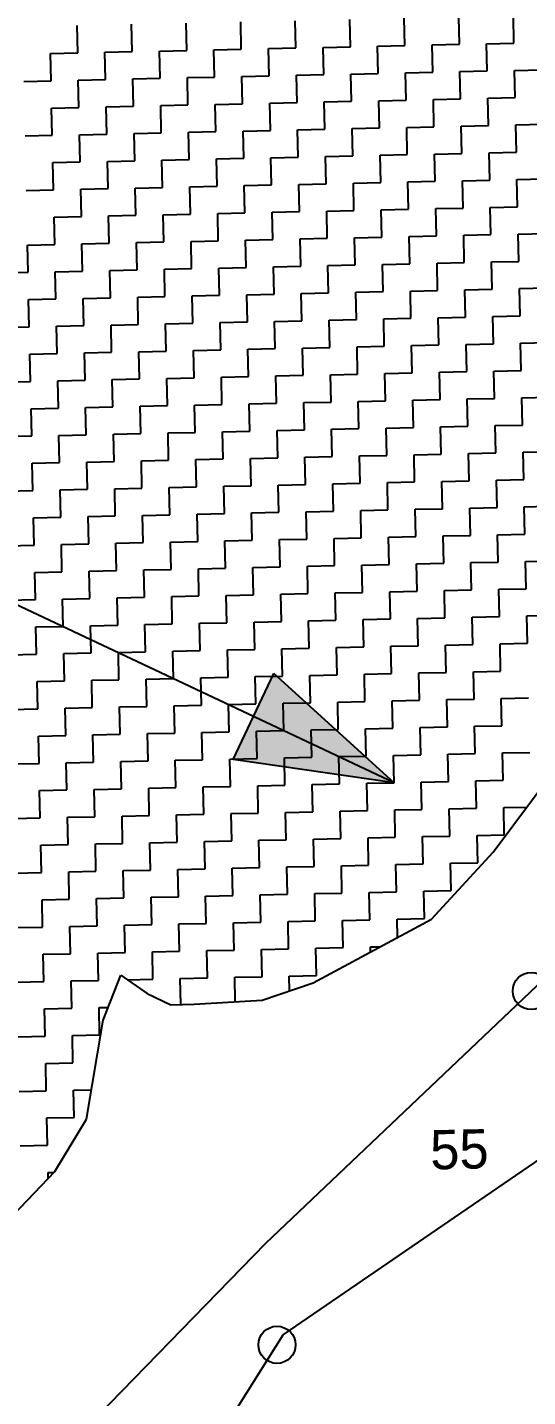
# Model space of a CAD drawing. Header units: metres. Extents: x 281463 to 283423, y 2096851 to 2099007.
# Drawn here: x 282904 to 283016.5, y 2097976.3 to 2098284.1 of the extents above; entities that cross this region are included whole.
import ezdxf
from ezdxf.enums import TextEntityAlignment as Align

# ---------------------------------------------------------------- set-up
doc = ezdxf.new("R2010")
doc.units = ezdxf.units.M
for name, color, linetype in [('POLY_HATCH', 12, 'Continuous'), ('POLY_PARCEL', 6, 'Continuous'), ('TEXT_PARCEL', 7, 'Continuous')]:
    doc.layers.add(name, color=color, linetype=linetype)
doc.styles.add('TEXT_MAP', font='')
doc.styles.get('TEXT_MAP').set_extended_font_data('Kruti Dev 050')

msp = doc.modelspace()

# ---------------------------------------------------------------- hatches: boundary and pattern name
h = msp.add_hatch(color=256)
h.paths.add_polyline_path([(282954.88, 2098129.14), (282950.33, 2098119.47), (282986.49, 2098114.26)])
h.paths.add_polyline_path([(282986.49, 2098114.26), (282959.43, 2098138.81), (282954.88, 2098129.14)])

# ---------------------------------------------------------------- linework, layer by layer
for points in [[(282986.49, 2098114.26), (282796.07, 2098203.89)], [(282950.33, 2098119.47), (282959.43, 2098138.81)], [(282986.49, 2098114.26), (282959.43, 2098138.81)], [(282986.49, 2098114.26), (282950.33, 2098119.47)]]:
    msp.add_lwpolyline(points)
for centre in [(283017.36, 2098067.43), (282960.16, 2097987.9)]:
    msp.add_circle(centre, 4.18)
at = {"layer": 'POLY_HATCH', "linetype": 'Continuous'}
for p, q in [((282939.86, 2098278.88), (282939.73, 2098285.01)), ((282952.13, 2098279.15), (282951.99, 2098285.29)), ((282964.39, 2098279.43), (282964.26, 2098285.56)), ((282976.66, 2098279.7), (282976.52, 2098285.83)), ((282988.92, 2098279.98), (282988.79, 2098286.11)), ((283001.19, 2098280.25), (283001.05, 2098286.38)), ((283013.45, 2098280.52), (283013.32, 2098286.66)), ((282915.33, 2098278.33), (282915.19, 2098284.46)), ((282927.6, 2098278.61), (282927.46, 2098284.74)), ((282933.73, 2098278.74), (282939.86, 2098278.88)), ((282945.99, 2098279.02), (282952.13, 2098279.15)), ((282946.13, 2098272.88), (282945.99, 2098279.02)), ((282958.26, 2098279.29), (282964.39, 2098279.43)), ((282958.4, 2098273.16), (282958.26, 2098279.29)), ((282970.52, 2098279.56), (282976.66, 2098279.7)), ((282970.66, 2098273.43), (282970.52, 2098279.56)), ((282982.79, 2098279.84), (282988.92, 2098279.98)), ((282982.93, 2098273.71), (282982.79, 2098279.84)), ((282995.05, 2098280.11), (283001.19, 2098280.25)), ((282995.19, 2098273.98), (282995.05, 2098280.11)), ((283007.32, 2098280.39), (283013.45, 2098280.52)), ((283007.46, 2098274.25), (283007.32, 2098280.39)), ((282909.2, 2098278.19), (282915.33, 2098278.33)), ((282909.34, 2098272.06), (282909.2, 2098278.19)), ((282921.46, 2098278.47), (282927.6, 2098278.61)), ((282921.6, 2098272.34), (282921.46, 2098278.47)), ((282933.87, 2098272.61), (282933.73, 2098278.74)), ((282940, 2098272.75), (282946.13, 2098272.88)), ((282940.14, 2098266.61), (282940, 2098272.75)), ((282952.26, 2098273.02), (282958.4, 2098273.16)), ((282952.4, 2098266.89), (282952.26, 2098273.02)), ((282964.53, 2098273.3), (282970.66, 2098273.43)), ((282964.67, 2098267.16), (282964.53, 2098273.3)), ((282976.79, 2098273.57), (282982.93, 2098273.71)), ((282976.93, 2098267.44), (282976.79, 2098273.57)), ((282989.06, 2098273.84), (282995.19, 2098273.98)), ((282989.2, 2098267.71), (282989.06, 2098273.84)), ((283001.32, 2098274.12), (283007.46, 2098274.25)), ((283001.46, 2098267.99), (283001.32, 2098274.12)), ((283013.59, 2098274.39), (283019.72, 2098274.53)), ((283013.73, 2098268.26), (283013.59, 2098274.39)), ((282903.2, 2098271.92), (282909.34, 2098272.06)), ((282915.47, 2098272.2), (282921.6, 2098272.34)), ((282915.61, 2098266.07), (282915.47, 2098272.2)), ((282927.73, 2098272.47), (282933.87, 2098272.61)), ((282927.87, 2098266.34), (282927.73, 2098272.47)), ((282934, 2098266.48), (282940.14, 2098266.61)), ((282946.27, 2098266.75), (282952.4, 2098266.89)), ((282946.41, 2098260.62), (282946.27, 2098266.75)), ((282958.53, 2098267.03), (282964.67, 2098267.16)), ((282958.67, 2098260.89), (282958.53, 2098267.03)), ((282970.8, 2098267.3), (282976.93, 2098267.44)), ((282970.94, 2098261.17), (282970.8, 2098267.3)), ((282983.06, 2098267.57), (282989.2, 2098267.71)), ((282983.2, 2098261.44), (282983.06, 2098267.57)), ((282995.33, 2098267.85), (283001.46, 2098267.99)), ((282995.47, 2098261.72), (282995.33, 2098267.85)), ((283007.59, 2098268.12), (283013.73, 2098268.26)), ((283007.73, 2098261.99), (283007.59, 2098268.12)), ((282909.47, 2098265.93), (282915.61, 2098266.07)), ((282909.61, 2098259.8), (282909.47, 2098265.93)), ((282921.74, 2098266.2), (282927.87, 2098266.34)), ((282921.88, 2098260.07), (282921.74, 2098266.2)), ((282934.14, 2098260.35), (282934, 2098266.48)), ((282928.01, 2098260.21), (282934.14, 2098260.35)), ((282940.27, 2098260.48), (282946.41, 2098260.62)), ((282940.41, 2098254.35), (282940.27, 2098260.48)), ((282952.54, 2098260.76), (282958.67, 2098260.89)), ((282952.68, 2098254.62), (282952.54, 2098260.76)), ((282964.8, 2098261.03), (282970.94, 2098261.17)), ((282964.94, 2098254.9), (282964.8, 2098261.03)), ((282977.07, 2098261.3), (282983.2, 2098261.44)), ((282977.21, 2098255.17), (282977.07, 2098261.3)), ((282989.33, 2098261.58), (282995.47, 2098261.72)), ((282989.47, 2098255.45), (282989.33, 2098261.58)), ((283001.6, 2098261.85), (283007.73, 2098261.99)), ((283001.74, 2098255.72), (283001.6, 2098261.85)), ((283013.86, 2098262.13), (283020, 2098262.26)), ((283014, 2098255.99), (283013.86, 2098262.13)), ((282903.48, 2098259.66), (282909.61, 2098259.8)), ((282915.74, 2098259.93), (282921.88, 2098260.07)), ((282915.88, 2098253.8), (282915.74, 2098259.93)), ((282928.15, 2098254.08), (282928.01, 2098260.21)), ((282934.28, 2098254.21), (282940.41, 2098254.35)), ((282934.41, 2098248.08), (282934.28, 2098254.21)), ((282946.54, 2098254.49), (282952.68, 2098254.62)), ((282946.68, 2098248.35), (282946.54, 2098254.49)), ((282958.81, 2098254.76), (282964.94, 2098254.9)), ((282958.94, 2098248.63), (282958.81, 2098254.76)), ((282971.07, 2098255.03), (282977.21, 2098255.17)), ((282971.21, 2098248.9), (282971.07, 2098255.03)), ((282983.34, 2098255.31), (282989.47, 2098255.45)), ((282983.48, 2098249.18), (282983.34, 2098255.31)), ((282995.6, 2098255.58), (283001.74, 2098255.72)), ((282995.74, 2098249.45), (282995.6, 2098255.58)), ((283007.87, 2098255.86), (283014, 2098255.99)), ((283008.01, 2098249.72), (283007.87, 2098255.86)), ((282909.75, 2098253.66), (282915.88, 2098253.8)), ((282909.88, 2098247.53), (282909.75, 2098253.66)), ((282922.01, 2098253.94), (282928.15, 2098254.08)), ((282922.15, 2098247.81), (282922.01, 2098253.94)), ((282928.28, 2098247.94), (282934.41, 2098248.08)), ((282940.55, 2098248.22), (282946.68, 2098248.35)), ((282940.68, 2098242.08), (282940.55, 2098248.22)), ((282952.81, 2098248.49), (282958.94, 2098248.63)), ((282952.95, 2098242.36), (282952.81, 2098248.49)), ((282965.08, 2098248.77), (282971.21, 2098248.9)), ((282965.21, 2098242.63), (282965.08, 2098248.77)), ((282977.34, 2098249.04), (282983.48, 2098249.18)), ((282977.48, 2098242.91), (282977.34, 2098249.04)), ((282989.61, 2098249.31), (282995.74, 2098249.45)), ((282989.74, 2098243.18), (282989.61, 2098249.31)), ((283001.87, 2098249.59), (283008.01, 2098249.72)), ((283002.01, 2098243.45), (283001.87, 2098249.59)), ((283014.14, 2098249.86), (283020.27, 2098250)), ((283014.27, 2098243.73), (283014.14, 2098249.86)), ((282903.75, 2098247.39), (282909.88, 2098247.53)), ((282916.02, 2098247.67), (282922.15, 2098247.81)), ((282916.15, 2098241.54), (282916.02, 2098247.67)), ((282928.42, 2098241.81), (282928.28, 2098247.94)), ((282934.55, 2098241.95), (282940.68, 2098242.08)), ((282934.69, 2098235.81), (282934.55, 2098241.95)), ((282946.82, 2098242.22), (282952.95, 2098242.36)), ((282946.95, 2098236.09), (282946.82, 2098242.22)), ((282959.08, 2098242.5), (282965.21, 2098242.63)), ((282959.22, 2098236.36), (282959.08, 2098242.5)), ((282971.35, 2098242.77), (282977.48, 2098242.91)), ((282971.48, 2098236.64), (282971.35, 2098242.77)), ((282983.61, 2098243.04), (282989.74, 2098243.18)), ((282983.75, 2098236.91), (282983.61, 2098243.04)), ((282995.88, 2098243.32), (283002.01, 2098243.45)), ((282996.01, 2098237.19), (282995.88, 2098243.32)), ((283008.14, 2098243.59), (283014.27, 2098243.73)), ((283008.28, 2098237.46), (283008.14, 2098243.59)), ((282910.02, 2098241.4), (282916.15, 2098241.54)), ((282910.16, 2098235.27), (282910.02, 2098241.4)), ((282922.29, 2098241.67), (282928.42, 2098241.81)), ((282922.42, 2098235.54), (282922.29, 2098241.67)), ((282928.56, 2098235.68), (282934.69, 2098235.81)), ((282940.82, 2098235.95), (282946.95, 2098236.09)), ((282940.96, 2098229.82), (282940.82, 2098235.95)), ((282953.09, 2098236.23), (282959.22, 2098236.36)), ((282953.22, 2098230.09), (282953.09, 2098236.23)), ((282965.35, 2098236.5), (282971.48, 2098236.64)), ((282965.49, 2098230.37), (282965.35, 2098236.5)), ((282977.62, 2098236.77), (282983.75, 2098236.91)), ((282977.75, 2098230.64), (282977.62, 2098236.77)), ((282989.88, 2098237.05), (282996.01, 2098237.19)), ((282990.02, 2098230.92), (282989.88, 2098237.05)), ((283002.15, 2098237.32), (283008.28, 2098237.46)), ((283002.28, 2098231.19), (283002.15, 2098237.32)), ((283014.41, 2098237.6), (283020.54, 2098237.73)), ((283014.55, 2098231.46), (283014.41, 2098237.6)), ((282904.03, 2098235.13), (282910.16, 2098235.27)), ((282904.16, 2098229), (282904.03, 2098235.13)), ((282916.29, 2098235.4), (282922.42, 2098235.54)), ((282916.43, 2098229.27), (282916.29, 2098235.4)), ((282928.69, 2098229.55), (282928.56, 2098235.68)), ((282934.83, 2098229.68), (282940.96, 2098229.82)), ((282934.96, 2098223.55), (282934.83, 2098229.68)), ((282947.09, 2098229.96), (282953.22, 2098230.09)), ((282947.23, 2098223.82), (282947.09, 2098229.96)), ((282959.36, 2098230.23), (282965.49, 2098230.37)), ((282959.49, 2098224.1), (282959.36, 2098230.23)), ((282971.62, 2098230.5), (282977.75, 2098230.64)), ((282971.76, 2098224.37), (282971.62, 2098230.5)), ((282983.89, 2098230.78), (282990.02, 2098230.92)), ((282984.02, 2098224.65), (282983.89, 2098230.78)), ((282996.15, 2098231.05), (283002.28, 2098231.19)), ((282996.29, 2098224.92), (282996.15, 2098231.05)), ((283008.42, 2098231.33), (283014.55, 2098231.46)), ((283008.55, 2098225.19), (283008.42, 2098231.33)), ((282898.03, 2098228.86), (282904.16, 2098229)), ((282910.3, 2098229.13), (282916.43, 2098229.27)), ((282910.43, 2098223), (282910.3, 2098229.13)), ((282922.56, 2098229.41), (282928.69, 2098229.55)), ((282922.7, 2098223.28), (282922.56, 2098229.41)), ((282928.83, 2098223.41), (282934.96, 2098223.55)), ((282928.97, 2098217.28), (282928.83, 2098223.41)), ((282941.1, 2098223.69), (282947.23, 2098223.82)), ((282941.23, 2098217.55), (282941.1, 2098223.69)), ((282953.36, 2098223.96), (282959.49, 2098224.1)), ((282953.5, 2098217.83), (282953.36, 2098223.96)), ((282965.63, 2098224.24), (282971.76, 2098224.37)), ((282965.76, 2098218.1), (282965.63, 2098224.24)), ((282977.89, 2098224.51), (282984.02, 2098224.65)), ((282978.03, 2098218.38), (282977.89, 2098224.51)), ((282990.16, 2098224.78), (282996.29, 2098224.92)), ((282990.29, 2098218.65), (282990.16, 2098224.78)), ((283002.42, 2098225.06), (283008.55, 2098225.19)), ((283002.56, 2098218.92), (283002.42, 2098225.06)), ((283014.69, 2098225.33), (283020.82, 2098225.47)), ((283014.82, 2098219.2), (283014.69, 2098225.33)), ((282904.3, 2098222.86), (282910.43, 2098223)), ((282904.44, 2098216.73), (282904.3, 2098222.86)), ((282916.57, 2098223.14), (282922.7, 2098223.28)), ((282916.7, 2098217.01), (282916.57, 2098223.14)), ((282922.83, 2098217.14), (282928.97, 2098217.28)), ((282935.1, 2098217.42), (282941.23, 2098217.55)), ((282935.24, 2098211.28), (282935.1, 2098217.42)), ((282947.37, 2098217.69), (282953.5, 2098217.83)), ((282947.5, 2098211.56), (282947.37, 2098217.69)), ((282959.63, 2098217.97), (282965.76, 2098218.1)), ((282959.77, 2098211.83), (282959.63, 2098217.97)), ((282971.9, 2098218.24), (282978.03, 2098218.38)), ((282972.03, 2098212.11), (282971.9, 2098218.24)), ((282984.16, 2098218.51), (282990.29, 2098218.65)), ((282984.3, 2098212.38), (282984.16, 2098218.51)), ((282996.43, 2098218.79), (283002.56, 2098218.92)), ((282996.56, 2098212.66), (282996.43, 2098218.79)), ((283008.69, 2098219.06), (283014.82, 2098219.2)), ((283008.83, 2098212.93), (283008.69, 2098219.06)), ((282898.3, 2098216.6), (282904.44, 2098216.73)), ((282910.57, 2098216.87), (282916.7, 2098217.01)), ((282910.71, 2098210.74), (282910.57, 2098216.87)), ((282922.97, 2098211.01), (282922.83, 2098217.14)), ((282929.1, 2098211.15), (282935.24, 2098211.28)), ((282929.24, 2098205.02), (282929.1, 2098211.15)), ((282941.37, 2098211.42), (282947.5, 2098211.56)), ((282941.51, 2098205.29), (282941.37, 2098211.42)), ((282953.63, 2098211.7), (282959.77, 2098211.83)), ((282953.77, 2098205.56), (282953.63, 2098211.7)), ((282965.9, 2098211.97), (282972.03, 2098212.11)), ((282966.04, 2098205.84), (282965.9, 2098211.97)), ((282978.16, 2098212.24), (282984.3, 2098212.38)), ((282978.3, 2098206.11), (282978.16, 2098212.24)), ((282990.43, 2098212.52), (282996.56, 2098212.66)), ((282990.57, 2098206.39), (282990.43, 2098212.52)), ((283002.69, 2098212.79), (283008.83, 2098212.93)), ((283002.83, 2098206.66), (283002.69, 2098212.79)), ((283014.96, 2098213.07), (283021.09, 2098213.2)), ((283015.1, 2098206.93), (283014.96, 2098213.07)), ((282904.57, 2098210.6), (282910.71, 2098210.74)), ((282904.71, 2098204.47), (282904.57, 2098210.6)), ((282916.84, 2098210.87), (282922.97, 2098211.01)), ((282916.98, 2098204.74), (282916.84, 2098210.87)), ((282923.11, 2098204.88), (282929.24, 2098205.02)), ((282935.37, 2098205.15), (282941.51, 2098205.29)), ((282935.51, 2098199.02), (282935.37, 2098205.15)), ((282947.64, 2098205.43), (282953.77, 2098205.56)), ((282947.78, 2098199.29), (282947.64, 2098205.43)), ((282959.9, 2098205.7), (282966.04, 2098205.84)), ((282960.04, 2098199.57), (282959.9, 2098205.7)), ((282972.17, 2098205.97), (282978.3, 2098206.11)), ((282972.31, 2098199.84), (282972.17, 2098205.97)), ((282984.43, 2098206.25), (282990.57, 2098206.39)), ((282984.57, 2098200.12), (282984.43, 2098206.25)), ((282996.7, 2098206.52), (283002.83, 2098206.66)), ((282996.84, 2098200.39), (282996.7, 2098206.52)), ((283008.96, 2098206.8), (283015.1, 2098206.93)), ((283009.1, 2098200.66), (283008.96, 2098206.8)), ((282898.58, 2098204.33), (282904.71, 2098204.47)), ((282910.84, 2098204.6), (282916.98, 2098204.74)), ((282910.98, 2098198.47), (282910.84, 2098204.6)), ((282923.25, 2098198.75), (282923.11, 2098204.88)), ((282929.38, 2098198.88), (282935.51, 2098199.02)), ((282929.52, 2098192.75), (282929.38, 2098198.88)), ((282941.64, 2098199.16), (282947.78, 2098199.29)), ((282941.78, 2098193.02), (282941.64, 2098199.16)), ((282953.91, 2098199.43), (282960.04, 2098199.57)), ((282954.05, 2098193.3), (282953.91, 2098199.43)), ((282966.17, 2098199.7), (282972.31, 2098199.84)), ((282966.31, 2098193.57), (282966.17, 2098199.7)), ((282978.44, 2098199.98), (282984.57, 2098200.12)), ((282978.58, 2098193.85), (282978.44, 2098199.98)), ((282990.7, 2098200.25), (282996.84, 2098200.39)), ((282990.84, 2098194.12), (282990.7, 2098200.25)), ((283002.97, 2098200.53), (283009.1, 2098200.66)), ((283003.11, 2098194.39), (283002.97, 2098200.53)), ((283015.23, 2098200.8), (283021.37, 2098200.94)), ((283015.37, 2098194.67), (283015.23, 2098200.8)), ((282904.85, 2098198.33), (282910.98, 2098198.47)), ((282904.99, 2098192.2), (282904.85, 2098198.33)), ((282917.11, 2098198.61), (282923.25, 2098198.75)), ((282917.25, 2098192.48), (282917.11, 2098198.61)), ((282923.38, 2098192.61), (282929.52, 2098192.75)), ((282935.65, 2098192.89), (282941.78, 2098193.02)), ((282935.79, 2098186.75), (282935.65, 2098192.89)), ((282947.91, 2098193.16), (282954.05, 2098193.3)), ((282948.05, 2098187.03), (282947.91, 2098193.16)), ((282960.18, 2098193.44), (282966.31, 2098193.57)), ((282960.32, 2098187.3), (282960.18, 2098193.44)), ((282972.44, 2098193.71), (282978.58, 2098193.85)), ((282972.58, 2098187.58), (282972.44, 2098193.71)), ((282984.71, 2098193.98), (282990.84, 2098194.12)), ((282984.85, 2098187.85), (282984.71, 2098193.98)), ((282996.97, 2098194.26), (283003.11, 2098194.39)), ((282997.11, 2098188.13), (282996.97, 2098194.26)), ((283009.24, 2098194.53), (283015.37, 2098194.67)), ((283009.38, 2098188.4), (283009.24, 2098194.53)), ((282898.85, 2098192.06), (282904.99, 2098192.2)), ((282911.12, 2098192.34), (282917.25, 2098192.48)), ((282911.26, 2098186.21), (282911.12, 2098192.34)), ((282923.52, 2098186.48), (282923.38, 2098192.61)), ((282917.39, 2098186.34), (282923.52, 2098186.48)), ((282929.65, 2098186.62), (282935.79, 2098186.75)), ((282929.79, 2098180.49), (282929.65, 2098186.62)), ((282941.92, 2098186.89), (282948.05, 2098187.03)), ((282942.05, 2098180.76), (282941.92, 2098186.89)), ((282954.18, 2098187.17), (282960.32, 2098187.3)), ((282954.32, 2098181.03), (282954.18, 2098187.17)), ((282966.45, 2098187.44), (282972.58, 2098187.58)), ((282966.58, 2098181.31), (282966.45, 2098187.44)), ((282978.71, 2098187.71), (282984.85, 2098187.85)), ((282978.85, 2098181.58), (282978.71, 2098187.71)), ((282990.98, 2098187.99), (282997.11, 2098188.13)), ((282991.11, 2098181.86), (282990.98, 2098187.99)), ((283003.24, 2098188.26), (283009.38, 2098188.4)), ((283003.38, 2098182.13), (283003.24, 2098188.26)), ((283015.51, 2098188.54), (283021.64, 2098188.67)), ((283015.65, 2098182.4), (283015.51, 2098188.54)), ((282905.12, 2098186.07), (282911.26, 2098186.21)), ((282905.26, 2098179.94), (282905.12, 2098186.07)), ((282917.52, 2098180.21), (282917.39, 2098186.34)), ((282923.66, 2098180.35), (282929.79, 2098180.49)), ((282923.79, 2098174.22), (282923.66, 2098180.35)), ((282935.92, 2098180.62), (282942.05, 2098180.76)), ((282936.06, 2098174.49), (282935.92, 2098180.62)), ((282948.19, 2098180.9), (282954.32, 2098181.03)), ((282948.32, 2098174.76), (282948.19, 2098180.9)), ((282960.45, 2098181.17), (282966.58, 2098181.31)), ((282960.59, 2098175.04), (282960.45, 2098181.17)), ((282972.72, 2098181.44), (282978.85, 2098181.58)), ((282972.85, 2098175.31), (282972.72, 2098181.44)), ((282984.98, 2098181.72), (282991.11, 2098181.86)), ((282985.12, 2098175.59), (282984.98, 2098181.72)), ((282997.25, 2098181.99), (283003.38, 2098182.13)), ((282997.38, 2098175.86), (282997.25, 2098181.99)), ((283009.51, 2098182.27), (283015.65, 2098182.4)), ((283009.65, 2098176.13), (283009.51, 2098182.27)), ((282899.13, 2098179.8), (282905.26, 2098179.94)), ((282911.39, 2098180.07), (282917.52, 2098180.21)), ((282911.53, 2098173.94), (282911.39, 2098180.07)), ((282917.66, 2098174.08), (282923.79, 2098174.22)), ((282929.93, 2098174.35), (282936.06, 2098174.49)), ((282930.06, 2098168.22), (282929.93, 2098174.35)), ((282942.19, 2098174.63), (282948.32, 2098174.76)), ((282942.33, 2098168.49), (282942.19, 2098174.63)), ((282954.46, 2098174.9), (282960.59, 2098175.04)), ((282954.59, 2098168.77), (282954.46, 2098174.9)), ((282966.72, 2098175.17), (282972.85, 2098175.31)), ((282966.86, 2098169.04), (282966.72, 2098175.17)), ((282978.99, 2098175.45), (282985.12, 2098175.59)), ((282979.12, 2098169.32), (282978.99, 2098175.45)), ((282991.25, 2098175.72), (282997.38, 2098175.86)), ((282991.39, 2098169.59), (282991.25, 2098175.72)), ((283003.52, 2098176), (283009.65, 2098176.13)), ((283003.65, 2098169.86), (283003.52, 2098176)), ((283015.78, 2098176.27), (283020.96, 2098176.39)), ((283015.92, 2098170.14), (283015.78, 2098176.27)), ((282905.4, 2098173.8), (282911.53, 2098173.94)), ((282905.53, 2098167.67), (282905.4, 2098173.8)), ((282917.8, 2098167.95), (282917.66, 2098174.08)), ((282923.93, 2098168.08), (282930.06, 2098168.22)), ((282924.07, 2098161.95), (282923.93, 2098168.08)), ((282936.2, 2098168.36), (282942.33, 2098168.49)), ((282936.33, 2098162.22), (282936.2, 2098168.36)), ((282948.46, 2098168.63), (282954.59, 2098168.77)), ((282948.6, 2098162.5), (282948.46, 2098168.63)), ((282960.73, 2098168.91), (282966.86, 2098169.04)), ((282960.86, 2098162.77), (282960.73, 2098168.91)), ((282972.99, 2098169.18), (282979.12, 2098169.32)), ((282973.13, 2098163.05), (282972.99, 2098169.18)), ((282985.26, 2098169.45), (282991.39, 2098169.59)), ((282985.39, 2098163.32), (282985.26, 2098169.45)), ((282997.52, 2098169.73), (283003.65, 2098169.86)), ((282997.66, 2098163.59), (282997.52, 2098169.73)), ((283009.79, 2098170), (283015.92, 2098170.14)), ((283009.92, 2098163.87), (283009.79, 2098170)), ((282899.4, 2098167.53), (282905.53, 2098167.67)), ((282911.67, 2098167.81), (282917.8, 2098167.95)), ((282911.8, 2098161.68), (282911.67, 2098167.81)), ((282917.94, 2098161.81), (282924.07, 2098161.95)), ((282930.2, 2098162.09), (282936.33, 2098162.22)), ((282930.34, 2098155.95), (282930.2, 2098162.09)), ((282942.47, 2098162.36), (282948.6, 2098162.5)), ((282942.6, 2098156.23), (282942.47, 2098162.36)), ((282954.73, 2098162.64), (282960.86, 2098162.77)), ((282954.87, 2098156.5), (282954.73, 2098162.64)), ((282967, 2098162.91), (282973.13, 2098163.05)), ((282967.13, 2098156.78), (282967, 2098162.91)), ((282979.26, 2098163.18), (282985.39, 2098163.32)), ((282979.4, 2098157.05), (282979.26, 2098163.18)), ((282991.53, 2098163.46), (282997.66, 2098163.59)), ((282991.66, 2098157.33), (282991.53, 2098163.46)), ((283003.79, 2098163.73), (283009.92, 2098163.87)), ((283003.93, 2098157.6), (283003.79, 2098163.73)), ((283016.06, 2098164.01), (283022.19, 2098164.14)), ((283016.19, 2098157.87), (283016.06, 2098164.01)), ((282905.67, 2098161.54), (282911.8, 2098161.68)), ((282905.81, 2098155.41), (282905.67, 2098161.54)), ((282918.07, 2098155.68), (282917.94, 2098161.81)), ((282924.21, 2098155.82), (282930.34, 2098155.95)), ((282924.34, 2098149.69), (282924.21, 2098155.82)), ((282936.47, 2098156.09), (282942.6, 2098156.23)), ((282936.61, 2098149.96), (282936.47, 2098156.09)), ((282948.74, 2098156.37), (282954.87, 2098156.5)), ((282948.87, 2098150.23), (282948.74, 2098156.37)), ((282961, 2098156.64), (282967.13, 2098156.78)), ((282961.14, 2098150.51), (282961, 2098156.64)), ((282973.27, 2098156.91), (282979.4, 2098157.05)), ((282973.4, 2098150.78), (282973.27, 2098156.91)), ((282985.53, 2098157.19), (282991.66, 2098157.33)), ((282985.67, 2098151.06), (282985.53, 2098157.19)), ((282997.8, 2098157.46), (283003.93, 2098157.6)), ((282997.93, 2098151.33), (282997.8, 2098157.46)), ((283010.06, 2098157.74), (283016.19, 2098157.87)), ((283010.2, 2098151.6), (283010.06, 2098157.74)), ((282899.68, 2098155.27), (282905.81, 2098155.41)), ((282911.94, 2098155.54), (282918.07, 2098155.68)), ((282912.08, 2098149.41), (282911.94, 2098155.54)), ((282918.21, 2098149.55), (282924.34, 2098149.69)), ((282918.35, 2098143.42), (282918.21, 2098149.55)), ((282930.47, 2098149.82), (282936.61, 2098149.96)), ((282930.61, 2098143.69), (282930.47, 2098149.82)), ((282942.74, 2098150.1), (282948.87, 2098150.23)), ((282942.88, 2098143.96), (282942.74, 2098150.1)), ((282955, 2098150.37), (282961.14, 2098150.51)), ((282955.14, 2098144.24), (282955, 2098150.37)), ((282967.27, 2098150.64), (282973.4, 2098150.78)), ((282967.41, 2098144.51), (282967.27, 2098150.64)), ((282979.54, 2098150.92), (282985.67, 2098151.06)), ((282979.67, 2098144.79), (282979.54, 2098150.92)), ((282991.8, 2098151.19), (282997.93, 2098151.33)), ((282991.94, 2098145.06), (282991.8, 2098151.19)), ((283004.07, 2098151.47), (283010.2, 2098151.6)), ((283004.2, 2098145.33), (283004.07, 2098151.47)), ((283016.33, 2098151.74), (283022.46, 2098151.88)), ((283016.47, 2098145.61), (283016.33, 2098151.74)), ((282905.94, 2098149.27), (282912.08, 2098149.41)), ((282906.08, 2098143.14), (282905.94, 2098149.27)), ((282912.21, 2098143.28), (282918.35, 2098143.42)), ((282924.48, 2098143.55), (282930.61, 2098143.69)), ((282924.62, 2098137.42), (282924.48, 2098143.55)), ((282936.74, 2098143.83), (282942.88, 2098143.96)), ((282936.88, 2098137.69), (282936.74, 2098143.83)), ((282949.01, 2098144.1), (282955.14, 2098144.24)), ((282949.15, 2098137.97), (282949.01, 2098144.1)), ((282961.27, 2098144.38), (282967.41, 2098144.51)), ((282961.41, 2098138.24), (282961.27, 2098144.38)), ((282973.54, 2098144.65), (282979.67, 2098144.79)), ((282973.68, 2098138.52), (282973.54, 2098144.65)), ((282985.8, 2098144.92), (282991.94, 2098145.06)), ((282985.94, 2098138.79), (282985.8, 2098144.92)), ((282998.07, 2098145.2), (283004.2, 2098145.33)), ((282998.21, 2098139.06), (282998.07, 2098145.2)), ((283010.33, 2098145.47), (283016.47, 2098145.61)), ((283010.47, 2098139.34), (283010.33, 2098145.47)), ((282899.95, 2098143), (282906.08, 2098143.14)), ((282912.35, 2098137.15), (282912.21, 2098143.28)), ((282918.48, 2098137.28), (282924.62, 2098137.42)), ((282918.62, 2098131.15), (282918.48, 2098137.28)), ((282930.75, 2098137.56), (282936.88, 2098137.69)), ((282930.89, 2098131.42), (282930.75, 2098137.56)), ((282943.01, 2098137.83), (282949.15, 2098137.97)), ((282943.15, 2098131.7), (282943.01, 2098137.83)), ((282955.28, 2098138.11), (282961.41, 2098138.24)), ((282955.42, 2098131.97), (282955.28, 2098138.11)), ((282967.54, 2098138.38), (282973.68, 2098138.52)), ((282967.68, 2098132.25), (282967.54, 2098138.38)), ((282979.81, 2098138.65), (282985.94, 2098138.79)), ((282979.95, 2098132.52), (282979.81, 2098138.65)), ((282992.07, 2098138.93), (282998.21, 2098139.06)), ((282992.21, 2098132.8), (282992.07, 2098138.93)), ((283004.34, 2098139.2), (283010.47, 2098139.34)), ((283004.48, 2098133.07), (283004.34, 2098139.2)), ((282906.22, 2098137.01), (282912.35, 2098137.15)), ((282906.36, 2098130.88), (282906.22, 2098137.01)), ((282912.49, 2098131.01), (282918.62, 2098131.15)), ((282924.75, 2098131.29), (282930.89, 2098131.42)), ((282924.89, 2098125.16), (282924.75, 2098131.29)), ((282937.02, 2098131.56), (282943.15, 2098131.7)), ((282937.16, 2098125.43), (282937.02, 2098131.56)), ((282949.28, 2098131.84), (282955.42, 2098131.97)), ((282949.42, 2098125.7), (282949.28, 2098131.84)), ((282961.55, 2098132.11), (282967.68, 2098132.25)), ((282961.69, 2098125.98), (282961.55, 2098132.11)), ((282973.81, 2098132.38), (282979.95, 2098132.52)), ((282973.95, 2098126.25), (282973.81, 2098132.38)), ((282986.08, 2098132.66), (282992.21, 2098132.8)), ((282986.22, 2098126.53), (282986.08, 2098132.66)), ((282998.34, 2098132.93), (283004.48, 2098133.07)), ((282998.48, 2098126.8), (282998.34, 2098132.93)), ((283010.61, 2098133.21), (283016.74, 2098133.34)), ((283010.75, 2098127.07), (283010.61, 2098133.21)), ((282900.22, 2098130.74), (282906.36, 2098130.88)), ((282912.63, 2098124.88), (282912.49, 2098131.01)), ((282918.76, 2098125.02), (282924.89, 2098125.16)), ((282918.89, 2098118.89), (282918.76, 2098125.02)), ((282931.02, 2098125.29), (282937.16, 2098125.43)), ((282931.16, 2098119.16), (282931.02, 2098125.29)), ((282943.29, 2098125.57), (282949.42, 2098125.7)), ((282943.43, 2098119.43), (282943.29, 2098125.57)), ((282955.55, 2098125.84), (282961.69, 2098125.98)), ((282955.69, 2098119.71), (282955.55, 2098125.84)), ((282967.82, 2098126.11), (282973.95, 2098126.25)), ((282967.96, 2098119.98), (282967.82, 2098126.11)), ((282980.08, 2098126.39), (282986.22, 2098126.53)), ((282980.22, 2098120.26), (282980.08, 2098126.39)), ((282992.35, 2098126.66), (282998.48, 2098126.8)), ((282992.49, 2098120.53), (282992.35, 2098126.66)), ((283004.61, 2098126.94), (283010.75, 2098127.07)), ((283004.75, 2098120.8), (283004.61, 2098126.94)), ((282906.49, 2098124.74), (282912.63, 2098124.88)), ((282906.63, 2098118.61), (282906.49, 2098124.74)), ((282912.76, 2098118.75), (282918.89, 2098118.89)), ((282912.9, 2098112.62), (282912.76, 2098118.75)), ((282925.03, 2098119.02), (282931.16, 2098119.16)), ((282925.16, 2098112.89), (282925.03, 2098119.02)), ((282937.29, 2098119.3), (282943.43, 2098119.43)), ((282937.43, 2098113.16), (282937.29, 2098119.3)), ((282949.56, 2098119.57), (282955.69, 2098119.71)), ((282949.69, 2098113.44), (282949.56, 2098119.57)), ((282961.82, 2098119.84), (282967.96, 2098119.98)), ((282961.96, 2098113.71), (282961.82, 2098119.84)), ((282974.09, 2098120.12), (282980.22, 2098120.26)), ((282974.22, 2098113.99), (282974.09, 2098120.12)), ((282986.35, 2098120.39), (282992.49, 2098120.53)), ((282986.49, 2098114.26), (282986.35, 2098120.39)), ((282998.62, 2098120.67), (283004.75, 2098120.8)), ((282998.75, 2098114.53), (282998.62, 2098120.67)), ((283010.88, 2098120.94), (283017.02, 2098121.08)), ((283011.02, 2098114.81), (283010.88, 2098120.94)), ((282900.5, 2098118.47), (282906.63, 2098118.61)), ((282906.77, 2098112.48), (282912.9, 2098112.62)), ((282919.03, 2098112.75), (282925.16, 2098112.89)), ((282919.17, 2098106.62), (282919.03, 2098112.75)), ((282931.3, 2098113.03), (282937.43, 2098113.16)), ((282931.43, 2098106.89), (282931.3, 2098113.03)), ((282943.56, 2098113.3), (282949.69, 2098113.44)), ((282943.7, 2098107.17), (282943.56, 2098113.3)), ((282955.83, 2098113.58), (282961.96, 2098113.71)), ((282955.96, 2098107.44), (282955.83, 2098113.58)), ((282968.09, 2098113.85), (282974.22, 2098113.99)), ((282968.23, 2098107.72), (282968.09, 2098113.85)), ((282980.36, 2098114.12), (282986.49, 2098114.26)), ((282980.49, 2098107.99), (282980.36, 2098114.12)), ((282992.62, 2098114.4), (282998.75, 2098114.53)), ((282992.76, 2098108.27), (282992.62, 2098114.4)), ((283004.89, 2098114.67), (283011.02, 2098114.81)), ((283005.02, 2098108.54), (283004.89, 2098114.67)), ((282906.9, 2098106.35), (282906.77, 2098112.48)), ((282913.04, 2098106.48), (282919.17, 2098106.62)), ((282913.17, 2098100.35), (282913.04, 2098106.48)), ((282925.3, 2098106.76), (282931.43, 2098106.89)), ((282925.44, 2098100.63), (282925.3, 2098106.76)), ((282937.57, 2098107.03), (282943.7, 2098107.17)), ((282937.7, 2098100.9), (282937.57, 2098107.03)), ((282949.83, 2098107.31), (282955.96, 2098107.44)), ((282949.97, 2098101.17), (282949.83, 2098107.31)), ((282962.1, 2098107.58), (282968.23, 2098107.72)), ((282962.23, 2098101.45), (282962.1, 2098107.58)), ((282974.36, 2098107.85), (282980.49, 2098107.99)), ((282974.5, 2098101.72), (282974.36, 2098107.85)), ((282986.63, 2098108.13), (282992.76, 2098108.27)), ((282986.76, 2098102), (282986.63, 2098108.13)), ((282998.89, 2098108.4), (283005.02, 2098108.54)), ((282999.03, 2098102.27), (282998.89, 2098108.4)), ((283011.16, 2098108.68), (283016.37, 2098108.79)), ((283011.29, 2098102.54), (283011.16, 2098108.68)), ((282900.77, 2098106.21), (282906.9, 2098106.35)), ((282907.04, 2098100.21), (282913.17, 2098100.35)), ((282919.31, 2098100.49), (282925.44, 2098100.63)), ((282919.44, 2098094.36), (282919.31, 2098100.49)), ((282931.57, 2098100.76), (282937.7, 2098100.9)), ((282931.71, 2098094.63), (282931.57, 2098100.76)), ((282943.84, 2098101.04), (282949.97, 2098101.17)), ((282943.97, 2098094.9), (282943.84, 2098101.04)), ((282956.1, 2098101.31), (282962.23, 2098101.45)), ((282956.24, 2098095.18), (282956.1, 2098101.31)), ((282968.37, 2098101.58), (282974.5, 2098101.72)), ((282968.5, 2098095.45), (282968.37, 2098101.58)), ((282980.63, 2098101.86), (282986.76, 2098102)), ((282980.77, 2098095.73), (282980.63, 2098101.86)), ((282992.9, 2098102.13), (282999.03, 2098102.27)), ((282993.03, 2098096), (282992.9, 2098102.13)), ((283005.16, 2098102.41), (283011.29, 2098102.54)), ((283005.3, 2098096.27), (283005.16, 2098102.41)), ((282907.18, 2098094.08), (282907.04, 2098100.21)), ((282913.31, 2098094.22), (282919.44, 2098094.36)), ((282913.45, 2098088.09), (282913.31, 2098094.22)), ((282925.58, 2098094.49), (282931.71, 2098094.63)), ((282925.71, 2098088.36), (282925.58, 2098094.49)), ((282937.84, 2098094.77), (282943.97, 2098094.9)), ((282937.98, 2098088.63), (282937.84, 2098094.77)), ((282950.11, 2098095.04), (282956.24, 2098095.18)), ((282950.24, 2098088.91), (282950.11, 2098095.04)), ((282962.37, 2098095.31), (282968.5, 2098095.45)), ((282962.51, 2098089.18), (282962.37, 2098095.31)), ((282974.64, 2098095.59), (282980.77, 2098095.73)), ((282974.77, 2098089.46), (282974.64, 2098095.59)), ((282986.9, 2098095.86), (282993.03, 2098096)), ((282987.04, 2098089.73), (282986.9, 2098095.86)), ((282999.17, 2098096.14), (283005.3, 2098096.27)), ((282999.3, 2098090), (282999.17, 2098096.14)), ((282901.05, 2098093.94), (282907.18, 2098094.08)), ((282907.32, 2098087.95), (282913.45, 2098088.09)), ((282919.58, 2098088.22), (282925.71, 2098088.36)), ((282919.72, 2098082.09), (282919.58, 2098088.22)), ((282931.85, 2098088.5), (282937.98, 2098088.63)), ((282931.98, 2098082.36), (282931.85, 2098088.5)), ((282944.11, 2098088.77), (282950.24, 2098088.91)), ((282944.25, 2098082.64), (282944.11, 2098088.77)), ((282956.38, 2098089.05), (282962.51, 2098089.18)), ((282956.51, 2098082.91), (282956.38, 2098089.05)), ((282968.64, 2098089.32), (282974.77, 2098089.46)), ((282968.78, 2098083.19), (282968.64, 2098089.32)), ((282980.91, 2098089.59), (282987.04, 2098089.73)), ((282981.04, 2098083.46), (282980.91, 2098089.59)), ((282993.17, 2098089.87), (282999.3, 2098090)), ((282993.31, 2098083.73), (282993.17, 2098089.87)), ((282907.45, 2098081.82), (282907.32, 2098087.95)), ((282901.32, 2098081.68), (282907.45, 2098081.82)), ((282913.58, 2098081.95), (282919.72, 2098082.09)), ((282913.72, 2098075.82), (282913.58, 2098081.95)), ((282925.85, 2098082.23), (282931.98, 2098082.36)), ((282925.99, 2098076.09), (282925.85, 2098082.23)), ((282938.11, 2098082.5), (282944.25, 2098082.64)), ((282938.25, 2098076.37), (282938.11, 2098082.5)), ((282950.38, 2098082.78), (282956.51, 2098082.91)), ((282950.52, 2098076.64), (282950.38, 2098082.78)), ((282962.64, 2098083.05), (282968.78, 2098083.19)), ((282962.78, 2098076.92), (282962.64, 2098083.05)), ((282974.91, 2098083.32), (282981.04, 2098083.46)), ((282975.05, 2098077.19), (282974.91, 2098083.32)), ((282987.18, 2098083.6), (282993.31, 2098083.73)), ((282987.27, 2098079.48), (282987.18, 2098083.6)), ((282907.59, 2098075.68), (282913.72, 2098075.82)), ((282907.73, 2098069.55), (282907.59, 2098075.68)), ((282919.85, 2098075.96), (282925.99, 2098076.09)), ((282919.99, 2098069.83), (282919.85, 2098075.96)), ((282932.12, 2098076.23), (282938.25, 2098076.37)), ((282932.26, 2098070.1), (282932.12, 2098076.23)), ((282944.38, 2098076.51), (282950.52, 2098076.64)), ((282944.52, 2098070.37), (282944.38, 2098076.51)), ((282956.65, 2098076.78), (282962.78, 2098076.92)), ((282956.79, 2098070.65), (282956.65, 2098076.78)), ((282968.91, 2098077.05), (282975.05, 2098077.19)), ((282969.05, 2098070.92), (282968.91, 2098077.05)), ((282981.18, 2098077.33), (282983.37, 2098077.38)), ((282981.2, 2098076.21), (282981.18, 2098077.33)), ((282901.59, 2098069.41), (282907.73, 2098069.55)), ((282913.86, 2098069.69), (282919.99, 2098069.83)), ((282914, 2098063.56), (282913.86, 2098069.69)), ((282926.47, 2098069.97), (282932.26, 2098070.1)), ((282938.39, 2098070.24), (282944.52, 2098070.37)), ((282938.52, 2098064.4), (282938.39, 2098070.24)), ((282950.65, 2098070.51), (282956.79, 2098070.65)), ((282950.78, 2098065), (282950.65, 2098070.51)), ((282962.92, 2098070.78), (282969.05, 2098070.92)), ((282962.99, 2098067.46), (282962.92, 2098070.78)), ((282907.86, 2098063.42), (282914, 2098063.56)), ((282908, 2098057.29), (282907.86, 2098063.42)), ((282920.13, 2098063.69), (282922.19, 2098063.74)), ((282920.27, 2098057.56), (282920.13, 2098063.69)), ((282901.87, 2098057.15), (282908, 2098057.29)), ((282914.13, 2098057.42), (282920.27, 2098057.56)), ((282914.27, 2098051.29), (282914.13, 2098057.42)), ((282908.14, 2098051.15), (282914.27, 2098051.29)), ((282908.27, 2098045.02), (282908.14, 2098051.15)), ((282902.14, 2098044.88), (282908.27, 2098045.02)), ((282914.41, 2098045.16), (282918.44, 2098045.25)), ((282914.54, 2098039.03), (282914.41, 2098045.16)), ((282908.41, 2098038.89), (282914.54, 2098039.03)), ((282908.55, 2098032.76), (282908.41, 2098038.89)), ((282902.42, 2098032.62), (282908.55, 2098032.76)), ((282908.69, 2098026.62), (282909.99, 2098026.65)), ((282908.71, 2098025.31), (282908.69, 2098026.62))]:
    msp.add_line(p, q, dxfattribs=at)
at = {"layer": 'POLY_HATCH'}
for p, q in [((283008.81, 2098098.66), (283021.83, 2098116.12)), ((282994.91, 2098083.59), (283008.81, 2098098.66)), ((282968.33, 2098069.29), (282994.91, 2098083.59)), ((282921.05, 2098060.85), (282925.04, 2098070.96)), ((282925.04, 2098070.96), (282930.94, 2098066.87)), ((282930.94, 2098066.87), (282936.27, 2098064.35)), ((282956.82, 2098065.34), (282968.33, 2098069.29)), ((282936.27, 2098064.35), (282941.54, 2098064.47)), ((282941.54, 2098064.47), (282956.82, 2098065.34)), ((282917.33, 2098038.63), (282921.05, 2098060.85)), ((282910.21, 2098026.87), (282917.33, 2098038.63)), ((282899.38, 2098015.56), (282910.21, 2098026.87))]:
    msp.add_line(p, q, dxfattribs=at)
at = {"layer": 'POLY_PARCEL'}
for p, q in [((283022.96, 2098072.74), (282957.59, 2098010.7)), ((282961.57, 2097990.14), (283027.89, 2098035.6)), ((282957.59, 2098010.7), (282913.95, 2097965.93)), ((282945.35, 2097964.4), (282961.57, 2097990.14))]:
    msp.add_line(p, q, dxfattribs=at)

# ---------------------------------------------------------------- texts
at = {"layer": 'TEXT_PARCEL', "style": 'TEXT_MAP'}
msp.add_text('55', height=8.833, rotation=1.2801, dxfattribs=at).set_placement((283001.18, 2098031.8), align=Align.MIDDLE)

doc.saveas('drawing.dxf')
